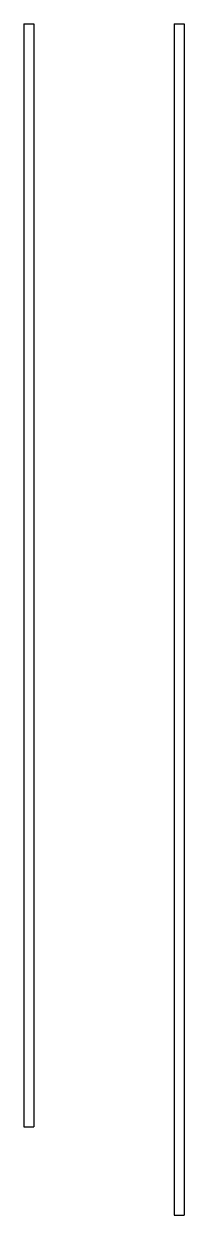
# Model space of a CAD drawing. Header units: millimetres. Extents: x 0 to 25, y 0 to 189.
import ezdxf

# ---------------------------------------------------------------- set-up
doc = ezdxf.new("R2010")
doc.units = ezdxf.units.MM

msp = doc.modelspace()

# ---------------------------------------------------------------- linework, layer by layer
for p, q in [((0, 188.65, 12.7), (1.6, 188.65, 12.7)), ((0, 188.65, 12.7), (0, 14, 12.7)), ((1.6, 188.65, 12.7), (1.6, 14, 12.7)), ((23.8, 188.65, 12.7), (25.4, 188.65, 12.7)), ((23.8, 188.65, 12.7), (23.8, 0, 12.7)), ((25.4, 188.65, 12.7), (25.4, 0, 12.7)), ((0, 14, 12.7), (1.6, 14, 12.7)), ((23.8, 0, 12.7), (25.4, 0, 12.7))]:
    msp.add_line(p, q)

doc.saveas('drawing.dxf')
